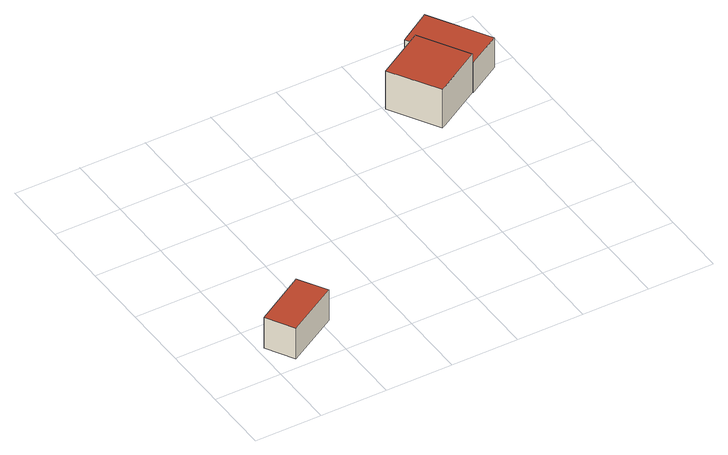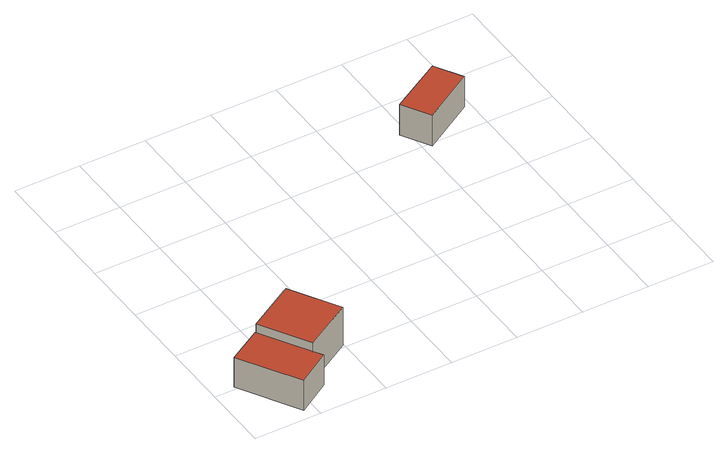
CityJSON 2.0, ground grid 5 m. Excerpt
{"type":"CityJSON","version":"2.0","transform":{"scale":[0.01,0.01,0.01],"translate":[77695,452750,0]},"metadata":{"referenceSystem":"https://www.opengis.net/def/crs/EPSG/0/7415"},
"CityObjects":{
"building1":{"type":"Building","attributes":{"Volume":27.86,"Dakoppervlakte":10.87,"Muuroppervlakte":35.52,"Vloeroppervlakte":10.87,"hoogte_Z_max_in_m_NAP":2.58,"GEB_DOEL":"onbekend","dateOfConstruction":"1980-01-01","measuredHeight":2.56},"geometry":[{"type":"Solid","lod":"2","boundaries":[[[[0,1,2,3]],[[4,5,6,7]],[[0,3,4,7]],[[3,2,5,4]],[[1,6,5,2]],[[6,1,0,7]]]],"semantics":{"surfaces":[{"type":"GroundSurface"},{"type":"RoofSurface"},{"type":"WallSurface"}],"values":[[0,1,2,2,2,2]]}}]},
"building2":{"type":"Building","attributes":{"Volume":93.6,"Dakoppervlakte":32.4,"Muuroppervlakte":72.89,"Vloeroppervlakte":32.4,"hoogte_Z_max_in_m_NAP":3.26,"GEB_DOEL":"overige gebruiksfunctie","dateOfConstruction":"1980-01-01","measuredHeight":3.22},"geometry":[{"type":"Solid","lod":"2","boundaries":[[[[8,9,10,11,12,13,14,15,16,17]],[[18,19,20,21,22]],[[23,24,25,26,27,28,29]],[[8,17,19,18]],[[20,19,17,16,15,24,21]],[[10,29,28,11]],[[25,24,15,14]],[[14,13,26,25]],[[13,12,27,26]],[[28,27,12,11]],[[22,21,24,23]],[[29,10,9,23]],[[18,22,23,9,8]]]],"semantics":{"surfaces":[{"type":"GroundSurface"},{"type":"RoofSurface"},{"type":"WallSurface"}],"values":[[0,1,1,2,2,2,2,2,2,2,2,2,2]]}}]}
},
"vertices":[
[435,519,2],[558,312,2],[167,83,2],[46,289,2],[46,289,258],[167,83,258],[558,312,258],[435,519,258],
[2013,1977,4],[2371,2190,4],[2329,2260,4],[2579,2414,4],[2841,1973,4],[2591,1825,4],[2590,1826,4],[2586,1829,4],[2260,1637,4],[2227,1618,4],[2013,1977,326],[2227,1618,326],[2260,1637,326],[2586,1829,326],[2371,2190,326],[2371,2190,255],[2586,1829,255],[2590,1826,255],[2591,1825,255],[2841,1973,255],[2579,2414,255],[2329,2260,255]
]}
